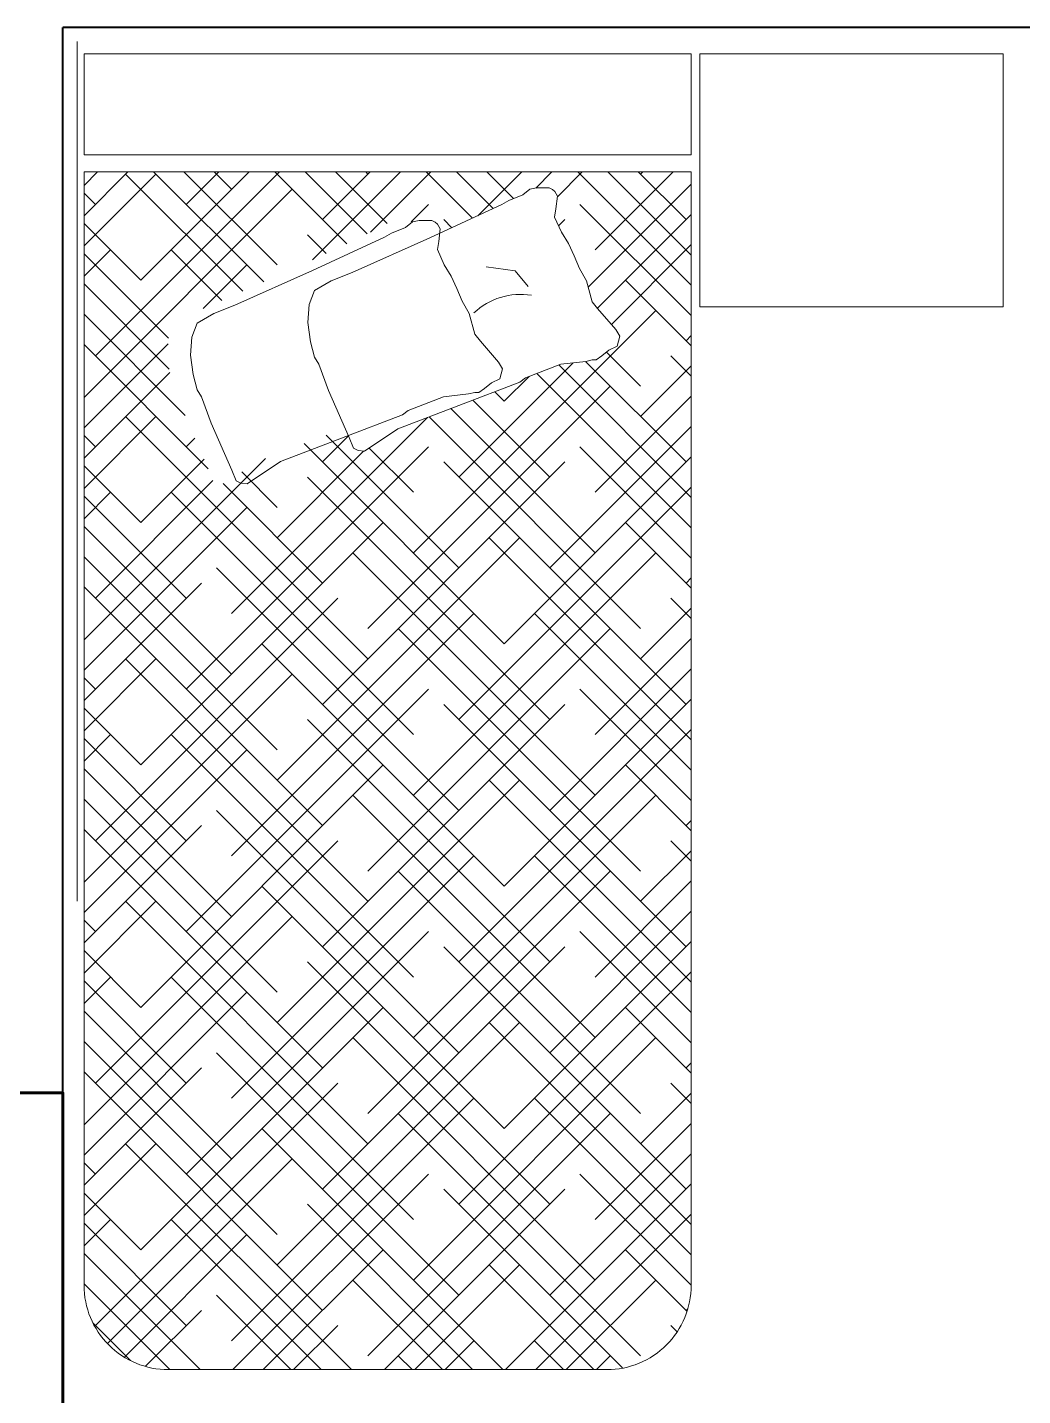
# Model space of a CAD drawing. Header units: millimetres. Extents: x 1393 to 3101, y -2944 to -480.
# Drawn here: x 2627.1 to 2767.2, y -2302.4 to -2109.8 of the extents above; entities that cross this region are included whole.
import ezdxf

# ---------------------------------------------------------------- set-up
doc = ezdxf.new("R2010")
doc.units = ezdxf.units.MM
for name, color, linetype, lineweight in [('DUVAR', 7, 'Continuous', 40), ('kolon', 1, 'Continuous', 40), ('TEFRİŞ_İÇ', 224, 'Continuous', 13)]:
    doc.layers.add(name, color=color, linetype=linetype, lineweight=lineweight)

# ---------------------------------------------------------------- blocks, each defined once
blk = doc.blocks.new('YATAK_90')
at = {"layer": 'TEFRİŞ_İÇ'}
h = blk.add_hatch(dxfattribs=at)
h.set_pattern_fill('HOUND', color=51, scale=0.02, angle=315, style=0, pattern_type=2)
h.set_pattern_definition([(45, (-337.610665, -68.087708), (0.1122532015, 0.067351921), [0.508, -0.254]), (315, (-337.610665, -68.087708), (-0.1122532015, 0.067351921), [0.508, -0.254])])
h.paths.add_polyline_path([(0.3569, 0.4236), (0.3569, -0.4764), (-1.2931, -0.4764), (-1.3126, -0.4749), (-1.3317, -0.4703), (-1.3498, -0.4628), (-1.3665, -0.4525), (-1.3815, -0.4398), (-1.3942, -0.4249), (-1.4045, -0.4082), (-1.412, -0.39), (-1.4165, -0.371), (-1.4181, -0.3514), (-1.4181, 0.2986), (-1.4165, 0.3181), (-1.412, 0.3372), (-1.4045, 0.3553), (-1.3942, 0.3721), (-1.3815, 0.387), (-1.3665, 0.3997), (-1.3498, 0.41), (-1.3317, 0.4175), (-1.3126, 0.4221), (-1.2931, 0.4236)])
h.paths.add_polyline_path([(-0.0571, -0.0606), (-0.0561, -0.07), (-0.0526, -0.077), (-0.037, -0.0832), (-0.0226, -0.0895), (-0.0724, -0.2195), (-0.1054, -0.2688), (-0.1044, -0.2782), (-0.1009, -0.2852), (-0.0853, -0.2914), (-0.0154, -0.3222), (0.0236, -0.3366), (0.0339, -0.3428), (0.0565, -0.349), (0.0853, -0.3531), (0.112, -0.351), (0.1326, -0.3428), (0.1469, -0.3181), (0.1593, -0.2873), (0.2106, -0.1721), (0.26, -0.0652), (0.2661, -0.0549), (0.2743, -0.0343), (0.2826, -0.024), (0.2846, -0.0138), (0.2846, -0.0035), (0.2846, 0.0048), (0.2821, 0.0097), (0.2794, 0.0133), (0.2723, 0.0171), (0.2538, 0.015), (0.2492, 0.0143), (0.259, 0.0361), (0.3083, 0.143), (0.3145, 0.1533), (0.3227, 0.1739), (0.3309, 0.1842), (0.333, 0.1944), (0.333, 0.2047), (0.333, 0.213), (0.3305, 0.2179), (0.3278, 0.2215), (0.3206, 0.2253), (0.3021, 0.2232), (0.2898, 0.2212), (0.2672, 0.2315), (0.2508, 0.2417), (0.2323, 0.25), (0.2138, 0.2582), (0.1953, 0.2685), (0.1644, 0.2767), (0.1542, 0.2849), (0.1233, 0.3117), (0.1131, 0.3178), (0.0987, 0.3137), (0.0925, 0.3014), (0.0843, 0.2911), (0.0781, 0.2829), (0.0781, 0.2767), (0.076, 0.2673), (0.0719, 0.2302), (0.0514, 0.178), (0.0453, 0.1698), (-0.0241, -0.0113)])
at = {"layer": 'TEFRİŞ_İÇ', "linetype": 'Continuous'}
for p, q in [((0.1569, 0.8862), (0.5319, 0.8862)), ((0.1569, 0.4362), (0.1569, 0.8862)), ((0.5319, 0.8862), (0.5319, 0.4362)), ((0.5319, 0.4362), (0.1569, 0.4362)), ((0.2102, 0.1628), (0.1871, 0.1821)), ((0.2163, 0.1197), (0.2102, 0.1628))]:
    blk.add_line(p, q, dxfattribs=at)
at = {"layer": 'TEFRİŞ_İÇ', "linetype": 'Continuous', "flags": 128}
blk.add_lwpolyline([(-1.2931, 0.4236), (0.3569, 0.4236), (0.3569, -0.4764), (-1.2931, -0.4764, -0.414214), (-1.4181, -0.3514), (-1.4181, 0.2986, -0.414214)], format="xyb", close=True, dxfattribs=at)
for points in [[(0.5319, 0.4236), (0.5319, -0.4764), (0.3819, -0.4764), (0.3819, 0.4236)], [(0.0781, 0.2829), (0.0843, 0.2911), (0.0925, 0.3014), (0.0987, 0.3137), (0.1131, 0.3178), (0.1233, 0.3117), (0.1542, 0.2849), (0.1644, 0.2767), (0.1953, 0.2685), (0.2138, 0.2582), (0.2323, 0.25), (0.2508, 0.2417), (0.2672, 0.2315), (0.2898, 0.2212), (0.3021, 0.2232), (0.3206, 0.2253), (0.3278, 0.2215), (0.3305, 0.2179), (0.333, 0.213), (0.333, 0.2047), (0.333, 0.1944), (0.3309, 0.1842), (0.3227, 0.1739), (0.3145, 0.1533), (0.3083, 0.143), (0.259, 0.0361), (0.2076, -0.0791), (0.1953, -0.1099), (0.1809, -0.1346), (0.1603, -0.1428), (0.1336, -0.1449), (0.1048, -0.1408), (0.0822, -0.1346), (0.072, -0.1284), (0.0329, -0.114), (-0.037, -0.0832), (-0.0526, -0.077), (-0.0561, -0.07), (-0.0571, -0.0606), (-0.0241, -0.0113), (0.0453, 0.1698), (0.0514, 0.178), (0.0719, 0.2302), (0.076, 0.2673), (0.0781, 0.2767)], [(0.0298, 0.109), (0.036, 0.1172), (0.0442, 0.1275), (0.0503, 0.1398), (0.0647, 0.144), (0.075, 0.1378), (0.1058, 0.1111), (0.1161, 0.1028), (0.1469, 0.0946), (0.1654, 0.0843), (0.1839, 0.0761), (0.2024, 0.0679), (0.2189, 0.0576), (0.2415, 0.0473), (0.2538, 0.0494), (0.2723, 0.0514), (0.2794, 0.0477), (0.2821, 0.044), (0.2846, 0.0391), (0.2846, 0.0308), (0.2846, 0.0206), (0.2826, 0.0103), (0.2743, 0), (0.2661, -0.0206), (0.26, -0.0308), (0.2106, -0.1378), (0.1593, -0.253), (0.1469, -0.2838), (0.1326, -0.3085), (0.112, -0.3167), (0.0853, -0.3188), (0.0565, -0.3147), (0.0339, -0.3085), (0.0236, -0.3023), (-0.0154, -0.2879), (-0.0853, -0.2571), (-0.1009, -0.2509), (-0.1044, -0.2439), (-0.1054, -0.2344), (-0.0724, -0.1852), (-0.0031, -0.0041), (0.0031, 0.0041), (0.0236, 0.0563), (0.0277, 0.0934), (0.0298, 0.1028)]]:
    blk.add_lwpolyline(points, close=True, dxfattribs=at)
at = {"layer": 'TEFRİŞ_İÇ', "linetype": 'Continuous'}
blk.add_arc((0.0747, 0.1705), 0.1005, 316.5761, 9.3441, dxfattribs=at)

msp = doc.modelspace()

# ---------------------------------------------------------------- linework, layer by layer
at = {"layer": 'DUVAR', "color": 5}
msp.add_line((2632.053171, -2259.821931), (2632.053171, -2109.821931), dxfattribs=at)
at = {"layer": 'DUVAR', "color": 5, "flags": 128}
msp.add_lwpolyline([(2972.05317, -2109.821931), (2632.053171, -2109.821931)], dxfattribs=at)
at = {"layer": 'kolon', "lineweight": 60, "flags": 128}
msp.add_lwpolyline([(2632.053171, -2409.821931), (2607.053171, -2409.821931), (2607.053171, -2259.821931), (2632.053171, -2259.821931), (2632.053171, -2409.821931)], dxfattribs=at)
at = {"layer": 'TEFRİŞ_İÇ', "flags": 128}
msp.add_lwpolyline([(2634.053171, -2232.821931), (2634.053171, -2232.821931), (2634.053171, -2111.821931), (2634.053171, -2111.821931)], close=True, dxfattribs=at)

# ---------------------------------------------------------------- block references
at = {"layer": 'TEFRİŞ_İÇ', "linetype": 'ByBlock', "xscale": -95, "yscale": 95, "zscale": 95, "rotation": 270}
msp.add_blockref('YATAK_90', (2680.296205, -2164.057994), dxfattribs=at)

doc.saveas('drawing.dxf')
